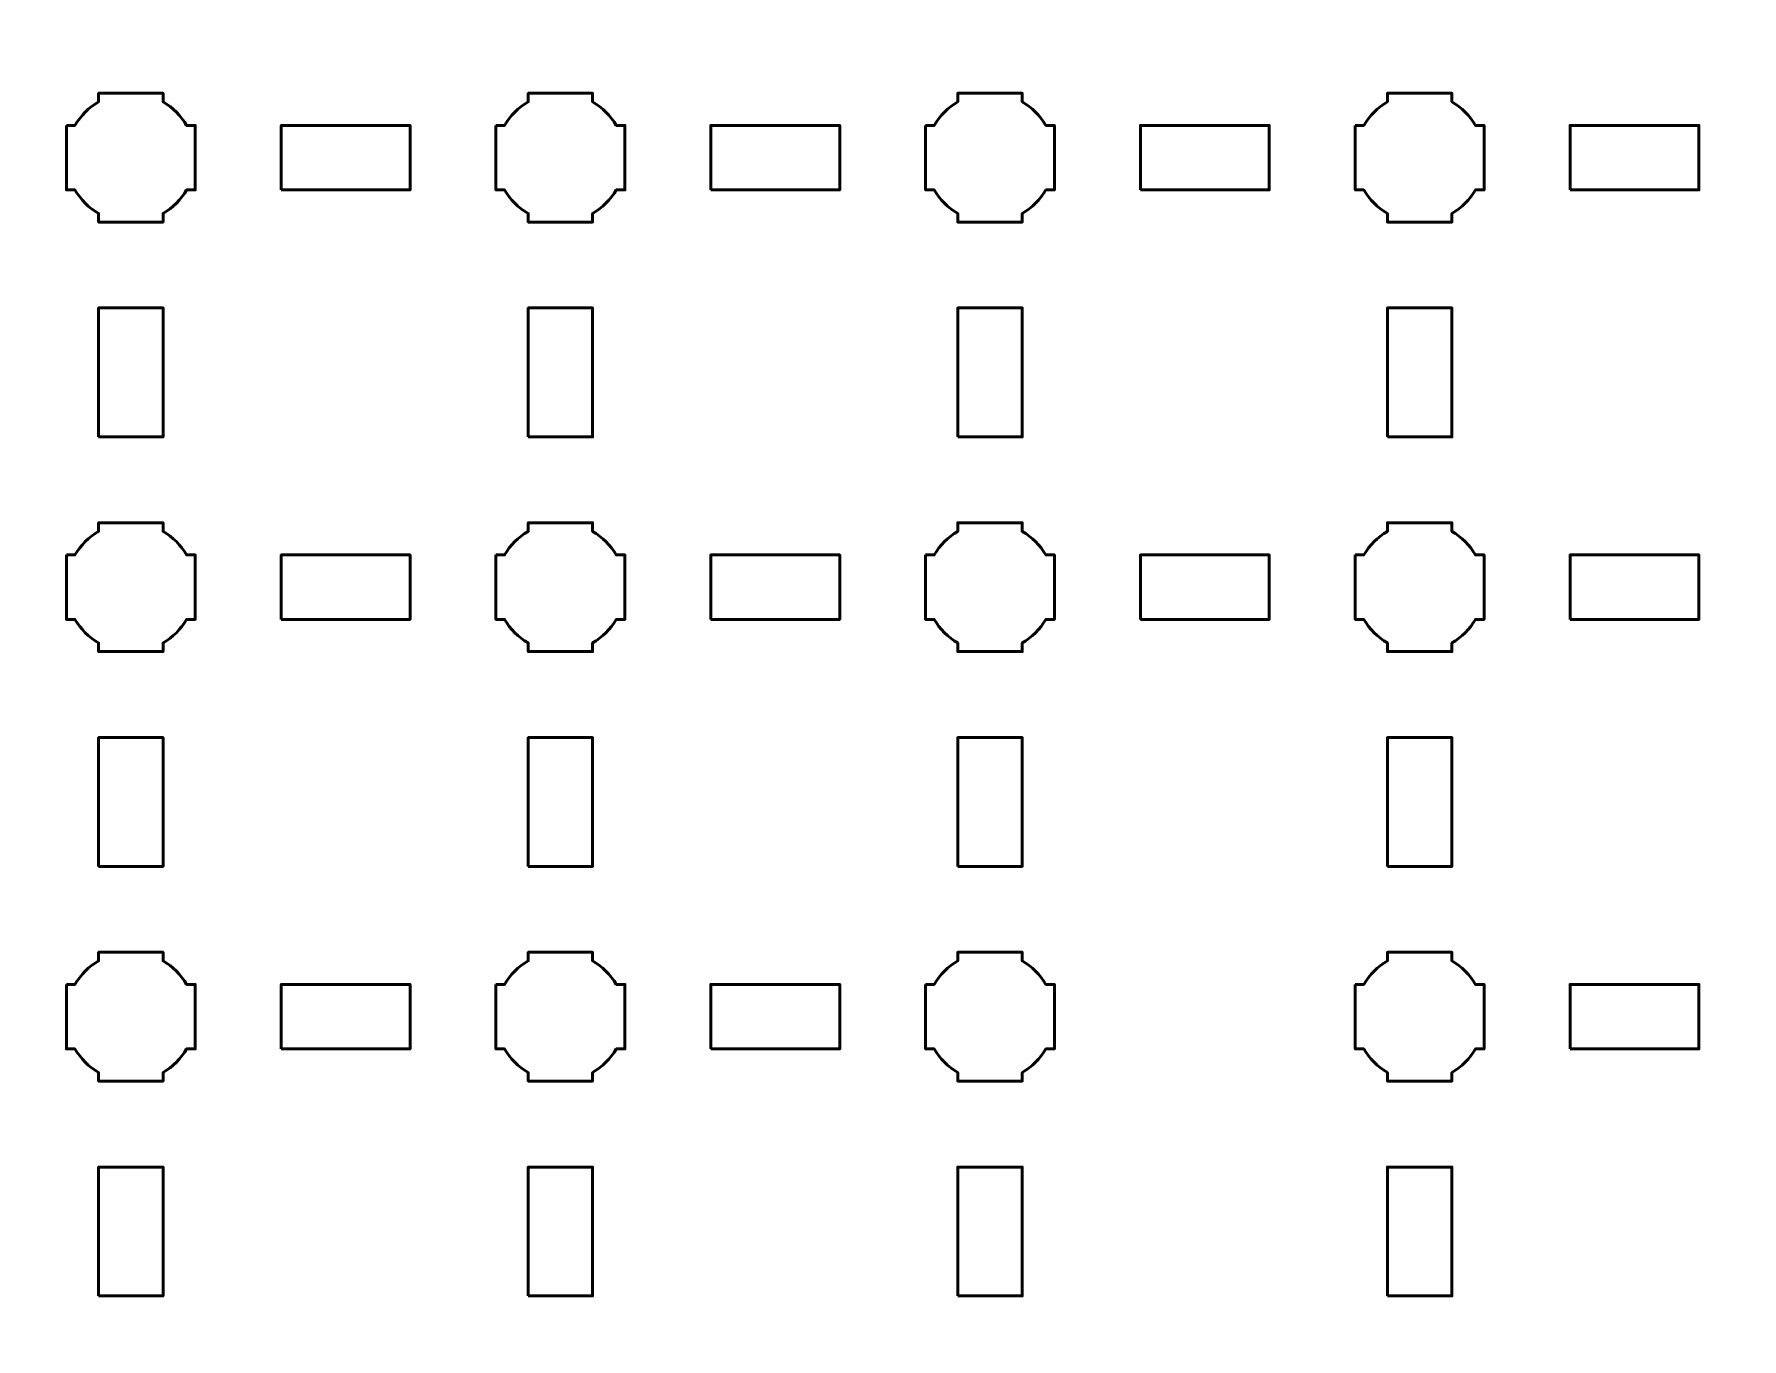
# Model space of a CAD drawing. Header units: centimetres. Extents: x -40.1 to 19.1, y -39.5 to 9.8.
# Drawn here: x -3.95 to 4, y -2.35 to 3.73 of the extents above; entities that cross this region are included whole.
import ezdxf

# ---------------------------------------------------------------- set-up
doc = ezdxf.new("R2010")
doc.units = ezdxf.units.CM
doc.header["$MEASUREMENT"] = 0
doc.layers.add('Layer 1', color=7, linetype='Continuous')

msp = doc.modelspace()

# ---------------------------------------------------------------- linework, layer by layer
at = {"layer": 'Layer 1', "lineweight": 53}
for points in [[(-2.8, 3), (-2.2, 3), (-2.2, 3.3), (-2.8, 3.3), (-2.8, 3)], [(-0.8, 3), (-0.2, 3), (-0.2, 3.3), (-0.8, 3.3), (-0.8, 3)], [(1.2, 3), (1.8, 3), (1.8, 3.3), (1.2, 3.3), (1.2, 3)], [(3.2, 3), (3.8, 3), (3.8, 3.3), (3.2, 3.3), (3.2, 3)], [(-3.65, 1.85), (-3.35, 1.85), (-3.35, 2.45), (-3.65, 2.45), (-3.65, 1.85)], [(-1.65, 1.85), (-1.35, 1.85), (-1.35, 2.45), (-1.65, 2.45), (-1.65, 1.85)], [(0.35, 1.85), (0.65, 1.85), (0.65, 2.45), (0.35, 2.45), (0.35, 1.85)], [(2.35, 1.85), (2.65, 1.85), (2.65, 2.45), (2.35, 2.45), (2.35, 1.85)], [(-2.8, 1), (-2.2, 1), (-2.2, 1.3), (-2.8, 1.3), (-2.8, 1)], [(-0.8, 1), (-0.2, 1), (-0.2, 1.3), (-0.8, 1.3), (-0.8, 1)], [(1.2, 1), (1.8, 1), (1.8, 1.3), (1.2, 1.3), (1.2, 1)], [(3.2, 1), (3.8, 1), (3.8, 1.3), (3.2, 1.3), (3.2, 1)], [(-3.65, -0.15), (-3.35, -0.15), (-3.35, 0.45), (-3.65, 0.45), (-3.65, -0.15)], [(-1.65, -0.15), (-1.35, -0.15), (-1.35, 0.45), (-1.65, 0.45), (-1.65, -0.15)], [(0.35, -0.15), (0.65, -0.15), (0.65, 0.45), (0.35, 0.45), (0.35, -0.15)], [(2.35, -0.15), (2.65, -0.15), (2.65, 0.45), (2.35, 0.45), (2.35, -0.15)], [(-2.8, -1), (-2.2, -1), (-2.2, -0.7), (-2.8, -0.7), (-2.8, -1)], [(-0.8, -1), (-0.2, -1), (-0.2, -0.7), (-0.8, -0.7), (-0.8, -1)], [(3.2, -1), (3.8, -1), (3.8, -0.7), (3.2, -0.7), (3.2, -1)], [(-3.65, -2.15), (-3.35, -2.15), (-3.35, -1.55), (-3.65, -1.55), (-3.65, -2.15)], [(-1.65, -2.15), (-1.35, -2.15), (-1.35, -1.55), (-1.65, -1.55), (-1.65, -2.15)], [(0.35, -2.15), (0.65, -2.15), (0.65, -1.55), (0.35, -1.55), (0.35, -2.15)], [(2.35, -2.15), (2.65, -2.15), (2.65, -1.55), (2.35, -1.55), (2.35, -2.15)]]:
    msp.add_lwpolyline(points, close=True, dxfattribs=at)
for points, knots in [([(-40.15, -39), (-40.15, -39), (-40.15, 9.3), (-40.15, 9.3), (-40.15, 9.3), (-40.15, 9.57609), (-39.92609, 9.8), (-39.65, 9.8), (-39.65, 9.8), (-39.65, 9.8), (18.65, 9.8), (18.65, 9.8), (18.65, 9.8), (18.92609, 9.8), (19.15, 9.57609), (19.15, 9.3), (19.15, 9.3), (19.15, 9.3), (19.15, -39), (19.15, -39), (19.15, -39), (19.15, -39.27609), (18.92609, -39.5), (18.65, -39.5), (18.65, -39.5), (18.65, -39.5), (-39.65, -39.5), (-39.65, -39.5), (-39.65, -39.5), (-39.92609, -39.5), (-40.15, -39.27609), (-40.15, -39)], [0, 0, 0, 0, 0.125, 0.125, 0.125, 0.125, 0.25, 0.25, 0.25, 0.25, 0.375, 0.375, 0.375, 0.375, 0.5, 0.5, 0.5, 0.5, 0.625, 0.625, 0.625, 0.625, 0.75, 0.75, 0.75, 0.75, 0.875, 0.875, 0.875, 0.875, 1, 1, 1, 1]), ([(-3.8, 3.3), (-3.8, 3.3), (-3.75985, 3.3), (-3.75985, 3.3), (-3.75985, 3.3), (-3.7335, 3.34553), (-3.69553, 3.3835), (-3.65, 3.40985), (-3.65, 3.40985), (-3.65, 3.40985), (-3.65, 3.45), (-3.65, 3.45), (-3.65, 3.45), (-3.65, 3.45), (-3.5, 3.45), (-3.5, 3.45), (-3.5, 3.45), (-3.5, 3.45), (-3.35, 3.45), (-3.35, 3.45), (-3.35, 3.45), (-3.35, 3.45), (-3.35, 3.40985), (-3.35, 3.40985), (-3.35, 3.40985), (-3.30447, 3.3835), (-3.2665, 3.34553), (-3.24015, 3.3), (-3.24015, 3.3), (-3.24015, 3.3), (-3.2, 3.3), (-3.2, 3.3), (-3.2, 3.3), (-3.2, 3.3), (-3.2, 3.15), (-3.2, 3.15), (-3.2, 3.15), (-3.2, 3.15), (-3.2, 3), (-3.2, 3), (-3.2, 3), (-3.2, 3), (-3.24015, 3), (-3.24015, 3), (-3.24015, 3), (-3.2665, 2.95447), (-3.30447, 2.9165), (-3.35, 2.89015), (-3.35, 2.89015), (-3.35, 2.89015), (-3.35, 2.85), (-3.35, 2.85), (-3.35, 2.85), (-3.35, 2.85), (-3.5, 2.85), (-3.5, 2.85), (-3.5, 2.85), (-3.5, 2.85), (-3.65, 2.85), (-3.65, 2.85), (-3.65, 2.85), (-3.65, 2.85), (-3.65, 2.89015), (-3.65, 2.89015), (-3.65, 2.89015), (-3.69553, 2.9165), (-3.7335, 2.95447), (-3.75985, 3), (-3.75985, 3), (-3.75985, 3), (-3.8, 3), (-3.8, 3), (-3.8, 3), (-3.8, 3), (-3.8, 3.15), (-3.8, 3.15), (-3.8, 3.15), (-3.8, 3.15), (-3.8, 3.3), (-3.8, 3.3)], [0, 0, 0, 0, 0.05, 0.05, 0.05, 0.05, 0.1, 0.1, 0.1, 0.1, 0.15, 0.15, 0.15, 0.15, 0.2, 0.2, 0.2, 0.2, 0.25, 0.25, 0.25, 0.25, 0.3, 0.3, 0.3, 0.3, 0.35, 0.35, 0.35, 0.35, 0.4, 0.4, 0.4, 0.4, 0.45, 0.45, 0.45, 0.45, 0.5, 0.5, 0.5, 0.5, 0.55, 0.55, 0.55, 0.55, 0.6, 0.6, 0.6, 0.6, 0.65, 0.65, 0.65, 0.65, 0.7, 0.7, 0.7, 0.7, 0.75, 0.75, 0.75, 0.75, 0.8, 0.8, 0.8, 0.8, 0.85, 0.85, 0.85, 0.85, 0.9, 0.9, 0.9, 0.9, 0.95, 0.95, 0.95, 0.95, 1, 1, 1, 1]), ([(-1.8, 3.3), (-1.8, 3.3), (-1.75985, 3.3), (-1.75985, 3.3), (-1.75985, 3.3), (-1.7335, 3.34553), (-1.69553, 3.3835), (-1.65, 3.40985), (-1.65, 3.40985), (-1.65, 3.40985), (-1.65, 3.45), (-1.65, 3.45), (-1.65, 3.45), (-1.65, 3.45), (-1.5, 3.45), (-1.5, 3.45), (-1.5, 3.45), (-1.5, 3.45), (-1.35, 3.45), (-1.35, 3.45), (-1.35, 3.45), (-1.35, 3.45), (-1.35, 3.40985), (-1.35, 3.40985), (-1.35, 3.40985), (-1.30447, 3.3835), (-1.2665, 3.34553), (-1.24015, 3.3), (-1.24015, 3.3), (-1.24015, 3.3), (-1.2, 3.3), (-1.2, 3.3), (-1.2, 3.3), (-1.2, 3.3), (-1.2, 3.15), (-1.2, 3.15), (-1.2, 3.15), (-1.2, 3.15), (-1.2, 3), (-1.2, 3), (-1.2, 3), (-1.2, 3), (-1.24015, 3), (-1.24015, 3), (-1.24015, 3), (-1.2665, 2.95447), (-1.30447, 2.9165), (-1.35, 2.89015), (-1.35, 2.89015), (-1.35, 2.89015), (-1.35, 2.85), (-1.35, 2.85), (-1.35, 2.85), (-1.35, 2.85), (-1.5, 2.85), (-1.5, 2.85), (-1.5, 2.85), (-1.5, 2.85), (-1.65, 2.85), (-1.65, 2.85), (-1.65, 2.85), (-1.65, 2.85), (-1.65, 2.89015), (-1.65, 2.89015), (-1.65, 2.89015), (-1.69553, 2.9165), (-1.7335, 2.95447), (-1.75985, 3), (-1.75985, 3), (-1.75985, 3), (-1.8, 3), (-1.8, 3), (-1.8, 3), (-1.8, 3), (-1.8, 3.15), (-1.8, 3.15), (-1.8, 3.15), (-1.8, 3.15), (-1.8, 3.3), (-1.8, 3.3)], [0, 0, 0, 0, 0.05, 0.05, 0.05, 0.05, 0.1, 0.1, 0.1, 0.1, 0.15, 0.15, 0.15, 0.15, 0.2, 0.2, 0.2, 0.2, 0.25, 0.25, 0.25, 0.25, 0.3, 0.3, 0.3, 0.3, 0.35, 0.35, 0.35, 0.35, 0.4, 0.4, 0.4, 0.4, 0.45, 0.45, 0.45, 0.45, 0.5, 0.5, 0.5, 0.5, 0.55, 0.55, 0.55, 0.55, 0.6, 0.6, 0.6, 0.6, 0.65, 0.65, 0.65, 0.65, 0.7, 0.7, 0.7, 0.7, 0.75, 0.75, 0.75, 0.75, 0.8, 0.8, 0.8, 0.8, 0.85, 0.85, 0.85, 0.85, 0.9, 0.9, 0.9, 0.9, 0.95, 0.95, 0.95, 0.95, 1, 1, 1, 1]), ([(0.2, 3.3), (0.2, 3.3), (0.24015, 3.3), (0.24015, 3.3), (0.24015, 3.3), (0.2665, 3.34553), (0.30447, 3.3835), (0.35, 3.40985), (0.35, 3.40985), (0.35, 3.40985), (0.35, 3.45), (0.35, 3.45), (0.35, 3.45), (0.35, 3.45), (0.5, 3.45), (0.5, 3.45), (0.5, 3.45), (0.5, 3.45), (0.65, 3.45), (0.65, 3.45), (0.65, 3.45), (0.65, 3.45), (0.65, 3.40985), (0.65, 3.40985), (0.65, 3.40985), (0.69553, 3.3835), (0.7335, 3.34553), (0.75985, 3.3), (0.75985, 3.3), (0.75985, 3.3), (0.8, 3.3), (0.8, 3.3), (0.8, 3.3), (0.8, 3.3), (0.8, 3.15), (0.8, 3.15), (0.8, 3.15), (0.8, 3.15), (0.8, 3), (0.8, 3), (0.8, 3), (0.8, 3), (0.75985, 3), (0.75985, 3), (0.75985, 3), (0.7335, 2.95447), (0.69553, 2.9165), (0.65, 2.89015), (0.65, 2.89015), (0.65, 2.89015), (0.65, 2.85), (0.65, 2.85), (0.65, 2.85), (0.65, 2.85), (0.5, 2.85), (0.5, 2.85), (0.5, 2.85), (0.5, 2.85), (0.35, 2.85), (0.35, 2.85), (0.35, 2.85), (0.35, 2.85), (0.35, 2.89015), (0.35, 2.89015), (0.35, 2.89015), (0.30447, 2.9165), (0.2665, 2.95447), (0.24015, 3), (0.24015, 3), (0.24015, 3), (0.2, 3), (0.2, 3), (0.2, 3), (0.2, 3), (0.2, 3.15), (0.2, 3.15), (0.2, 3.15), (0.2, 3.15), (0.2, 3.3), (0.2, 3.3)], [0, 0, 0, 0, 0.05, 0.05, 0.05, 0.05, 0.1, 0.1, 0.1, 0.1, 0.15, 0.15, 0.15, 0.15, 0.2, 0.2, 0.2, 0.2, 0.25, 0.25, 0.25, 0.25, 0.3, 0.3, 0.3, 0.3, 0.35, 0.35, 0.35, 0.35, 0.4, 0.4, 0.4, 0.4, 0.45, 0.45, 0.45, 0.45, 0.5, 0.5, 0.5, 0.5, 0.55, 0.55, 0.55, 0.55, 0.6, 0.6, 0.6, 0.6, 0.65, 0.65, 0.65, 0.65, 0.7, 0.7, 0.7, 0.7, 0.75, 0.75, 0.75, 0.75, 0.8, 0.8, 0.8, 0.8, 0.85, 0.85, 0.85, 0.85, 0.9, 0.9, 0.9, 0.9, 0.95, 0.95, 0.95, 0.95, 1, 1, 1, 1]), ([(2.2, 3.3), (2.2, 3.3), (2.24015, 3.3), (2.24015, 3.3), (2.24015, 3.3), (2.2665, 3.34553), (2.30447, 3.3835), (2.35, 3.40985), (2.35, 3.40985), (2.35, 3.40985), (2.35, 3.45), (2.35, 3.45), (2.35, 3.45), (2.35, 3.45), (2.5, 3.45), (2.5, 3.45), (2.5, 3.45), (2.5, 3.45), (2.65, 3.45), (2.65, 3.45), (2.65, 3.45), (2.65, 3.45), (2.65, 3.40985), (2.65, 3.40985), (2.65, 3.40985), (2.69553, 3.3835), (2.7335, 3.34553), (2.75985, 3.3), (2.75985, 3.3), (2.75985, 3.3), (2.8, 3.3), (2.8, 3.3), (2.8, 3.3), (2.8, 3.3), (2.8, 3.15), (2.8, 3.15), (2.8, 3.15), (2.8, 3.15), (2.8, 3), (2.8, 3), (2.8, 3), (2.8, 3), (2.75985, 3), (2.75985, 3), (2.75985, 3), (2.7335, 2.95447), (2.69553, 2.9165), (2.65, 2.89015), (2.65, 2.89015), (2.65, 2.89015), (2.65, 2.85), (2.65, 2.85), (2.65, 2.85), (2.65, 2.85), (2.5, 2.85), (2.5, 2.85), (2.5, 2.85), (2.5, 2.85), (2.35, 2.85), (2.35, 2.85), (2.35, 2.85), (2.35, 2.85), (2.35, 2.89015), (2.35, 2.89015), (2.35, 2.89015), (2.30447, 2.9165), (2.2665, 2.95447), (2.24015, 3), (2.24015, 3), (2.24015, 3), (2.2, 3), (2.2, 3), (2.2, 3), (2.2, 3), (2.2, 3.15), (2.2, 3.15), (2.2, 3.15), (2.2, 3.15), (2.2, 3.3), (2.2, 3.3)], [0, 0, 0, 0, 0.05, 0.05, 0.05, 0.05, 0.1, 0.1, 0.1, 0.1, 0.15, 0.15, 0.15, 0.15, 0.2, 0.2, 0.2, 0.2, 0.25, 0.25, 0.25, 0.25, 0.3, 0.3, 0.3, 0.3, 0.35, 0.35, 0.35, 0.35, 0.4, 0.4, 0.4, 0.4, 0.45, 0.45, 0.45, 0.45, 0.5, 0.5, 0.5, 0.5, 0.55, 0.55, 0.55, 0.55, 0.6, 0.6, 0.6, 0.6, 0.65, 0.65, 0.65, 0.65, 0.7, 0.7, 0.7, 0.7, 0.75, 0.75, 0.75, 0.75, 0.8, 0.8, 0.8, 0.8, 0.85, 0.85, 0.85, 0.85, 0.9, 0.9, 0.9, 0.9, 0.95, 0.95, 0.95, 0.95, 1, 1, 1, 1]), ([(-3.8, 1.3), (-3.8, 1.3), (-3.75985, 1.3), (-3.75985, 1.3), (-3.75985, 1.3), (-3.7335, 1.34553), (-3.69553, 1.3835), (-3.65, 1.40985), (-3.65, 1.40985), (-3.65, 1.40985), (-3.65, 1.45), (-3.65, 1.45), (-3.65, 1.45), (-3.65, 1.45), (-3.5, 1.45), (-3.5, 1.45), (-3.5, 1.45), (-3.5, 1.45), (-3.35, 1.45), (-3.35, 1.45), (-3.35, 1.45), (-3.35, 1.45), (-3.35, 1.40985), (-3.35, 1.40985), (-3.35, 1.40985), (-3.30447, 1.3835), (-3.2665, 1.34553), (-3.24015, 1.3), (-3.24015, 1.3), (-3.24015, 1.3), (-3.2, 1.3), (-3.2, 1.3), (-3.2, 1.3), (-3.2, 1.3), (-3.2, 1.15), (-3.2, 1.15), (-3.2, 1.15), (-3.2, 1.15), (-3.2, 1), (-3.2, 1), (-3.2, 1), (-3.2, 1), (-3.24015, 1), (-3.24015, 1), (-3.24015, 1), (-3.2665, 0.95447), (-3.30447, 0.9165), (-3.35, 0.89015), (-3.35, 0.89015), (-3.35, 0.89015), (-3.35, 0.85), (-3.35, 0.85), (-3.35, 0.85), (-3.35, 0.85), (-3.5, 0.85), (-3.5, 0.85), (-3.5, 0.85), (-3.5, 0.85), (-3.65, 0.85), (-3.65, 0.85), (-3.65, 0.85), (-3.65, 0.85), (-3.65, 0.89015), (-3.65, 0.89015), (-3.65, 0.89015), (-3.69553, 0.9165), (-3.7335, 0.95447), (-3.75985, 1), (-3.75985, 1), (-3.75985, 1), (-3.8, 1), (-3.8, 1), (-3.8, 1), (-3.8, 1), (-3.8, 1.15), (-3.8, 1.15), (-3.8, 1.15), (-3.8, 1.15), (-3.8, 1.3), (-3.8, 1.3)], [0, 0, 0, 0, 0.05, 0.05, 0.05, 0.05, 0.1, 0.1, 0.1, 0.1, 0.15, 0.15, 0.15, 0.15, 0.2, 0.2, 0.2, 0.2, 0.25, 0.25, 0.25, 0.25, 0.3, 0.3, 0.3, 0.3, 0.35, 0.35, 0.35, 0.35, 0.4, 0.4, 0.4, 0.4, 0.45, 0.45, 0.45, 0.45, 0.5, 0.5, 0.5, 0.5, 0.55, 0.55, 0.55, 0.55, 0.6, 0.6, 0.6, 0.6, 0.65, 0.65, 0.65, 0.65, 0.7, 0.7, 0.7, 0.7, 0.75, 0.75, 0.75, 0.75, 0.8, 0.8, 0.8, 0.8, 0.85, 0.85, 0.85, 0.85, 0.9, 0.9, 0.9, 0.9, 0.95, 0.95, 0.95, 0.95, 1, 1, 1, 1]), ([(-1.8, 1.3), (-1.8, 1.3), (-1.75985, 1.3), (-1.75985, 1.3), (-1.75985, 1.3), (-1.7335, 1.34553), (-1.69553, 1.3835), (-1.65, 1.40985), (-1.65, 1.40985), (-1.65, 1.40985), (-1.65, 1.45), (-1.65, 1.45), (-1.65, 1.45), (-1.65, 1.45), (-1.5, 1.45), (-1.5, 1.45), (-1.5, 1.45), (-1.5, 1.45), (-1.35, 1.45), (-1.35, 1.45), (-1.35, 1.45), (-1.35, 1.45), (-1.35, 1.40985), (-1.35, 1.40985), (-1.35, 1.40985), (-1.30447, 1.3835), (-1.2665, 1.34553), (-1.24015, 1.3), (-1.24015, 1.3), (-1.24015, 1.3), (-1.2, 1.3), (-1.2, 1.3), (-1.2, 1.3), (-1.2, 1.3), (-1.2, 1.15), (-1.2, 1.15), (-1.2, 1.15), (-1.2, 1.15), (-1.2, 1), (-1.2, 1), (-1.2, 1), (-1.2, 1), (-1.24015, 1), (-1.24015, 1), (-1.24015, 1), (-1.2665, 0.95447), (-1.30447, 0.9165), (-1.35, 0.89015), (-1.35, 0.89015), (-1.35, 0.89015), (-1.35, 0.85), (-1.35, 0.85), (-1.35, 0.85), (-1.35, 0.85), (-1.5, 0.85), (-1.5, 0.85), (-1.5, 0.85), (-1.5, 0.85), (-1.65, 0.85), (-1.65, 0.85), (-1.65, 0.85), (-1.65, 0.85), (-1.65, 0.89015), (-1.65, 0.89015), (-1.65, 0.89015), (-1.69553, 0.9165), (-1.7335, 0.95447), (-1.75985, 1), (-1.75985, 1), (-1.75985, 1), (-1.8, 1), (-1.8, 1), (-1.8, 1), (-1.8, 1), (-1.8, 1.15), (-1.8, 1.15), (-1.8, 1.15), (-1.8, 1.15), (-1.8, 1.3), (-1.8, 1.3)], [0, 0, 0, 0, 0.05, 0.05, 0.05, 0.05, 0.1, 0.1, 0.1, 0.1, 0.15, 0.15, 0.15, 0.15, 0.2, 0.2, 0.2, 0.2, 0.25, 0.25, 0.25, 0.25, 0.3, 0.3, 0.3, 0.3, 0.35, 0.35, 0.35, 0.35, 0.4, 0.4, 0.4, 0.4, 0.45, 0.45, 0.45, 0.45, 0.5, 0.5, 0.5, 0.5, 0.55, 0.55, 0.55, 0.55, 0.6, 0.6, 0.6, 0.6, 0.65, 0.65, 0.65, 0.65, 0.7, 0.7, 0.7, 0.7, 0.75, 0.75, 0.75, 0.75, 0.8, 0.8, 0.8, 0.8, 0.85, 0.85, 0.85, 0.85, 0.9, 0.9, 0.9, 0.9, 0.95, 0.95, 0.95, 0.95, 1, 1, 1, 1]), ([(0.2, 1.3), (0.2, 1.3), (0.24015, 1.3), (0.24015, 1.3), (0.24015, 1.3), (0.2665, 1.34553), (0.30447, 1.3835), (0.35, 1.40985), (0.35, 1.40985), (0.35, 1.40985), (0.35, 1.45), (0.35, 1.45), (0.35, 1.45), (0.35, 1.45), (0.5, 1.45), (0.5, 1.45), (0.5, 1.45), (0.5, 1.45), (0.65, 1.45), (0.65, 1.45), (0.65, 1.45), (0.65, 1.45), (0.65, 1.40985), (0.65, 1.40985), (0.65, 1.40985), (0.69553, 1.3835), (0.7335, 1.34553), (0.75985, 1.3), (0.75985, 1.3), (0.75985, 1.3), (0.8, 1.3), (0.8, 1.3), (0.8, 1.3), (0.8, 1.3), (0.8, 1.15), (0.8, 1.15), (0.8, 1.15), (0.8, 1.15), (0.8, 1), (0.8, 1), (0.8, 1), (0.8, 1), (0.75985, 1), (0.75985, 1), (0.75985, 1), (0.7335, 0.95447), (0.69553, 0.9165), (0.65, 0.89015), (0.65, 0.89015), (0.65, 0.89015), (0.65, 0.85), (0.65, 0.85), (0.65, 0.85), (0.65, 0.85), (0.5, 0.85), (0.5, 0.85), (0.5, 0.85), (0.5, 0.85), (0.35, 0.85), (0.35, 0.85), (0.35, 0.85), (0.35, 0.85), (0.35, 0.89015), (0.35, 0.89015), (0.35, 0.89015), (0.30447, 0.9165), (0.2665, 0.95447), (0.24015, 1), (0.24015, 1), (0.24015, 1), (0.2, 1), (0.2, 1), (0.2, 1), (0.2, 1), (0.2, 1.15), (0.2, 1.15), (0.2, 1.15), (0.2, 1.15), (0.2, 1.3), (0.2, 1.3)], [0, 0, 0, 0, 0.05, 0.05, 0.05, 0.05, 0.1, 0.1, 0.1, 0.1, 0.15, 0.15, 0.15, 0.15, 0.2, 0.2, 0.2, 0.2, 0.25, 0.25, 0.25, 0.25, 0.3, 0.3, 0.3, 0.3, 0.35, 0.35, 0.35, 0.35, 0.4, 0.4, 0.4, 0.4, 0.45, 0.45, 0.45, 0.45, 0.5, 0.5, 0.5, 0.5, 0.55, 0.55, 0.55, 0.55, 0.6, 0.6, 0.6, 0.6, 0.65, 0.65, 0.65, 0.65, 0.7, 0.7, 0.7, 0.7, 0.75, 0.75, 0.75, 0.75, 0.8, 0.8, 0.8, 0.8, 0.85, 0.85, 0.85, 0.85, 0.9, 0.9, 0.9, 0.9, 0.95, 0.95, 0.95, 0.95, 1, 1, 1, 1]), ([(2.2, 1.3), (2.2, 1.3), (2.24015, 1.3), (2.24015, 1.3), (2.24015, 1.3), (2.2665, 1.34553), (2.30447, 1.3835), (2.35, 1.40985), (2.35, 1.40985), (2.35, 1.40985), (2.35, 1.45), (2.35, 1.45), (2.35, 1.45), (2.35, 1.45), (2.5, 1.45), (2.5, 1.45), (2.5, 1.45), (2.5, 1.45), (2.65, 1.45), (2.65, 1.45), (2.65, 1.45), (2.65, 1.45), (2.65, 1.40985), (2.65, 1.40985), (2.65, 1.40985), (2.69553, 1.3835), (2.7335, 1.34553), (2.75985, 1.3), (2.75985, 1.3), (2.75985, 1.3), (2.8, 1.3), (2.8, 1.3), (2.8, 1.3), (2.8, 1.3), (2.8, 1.15), (2.8, 1.15), (2.8, 1.15), (2.8, 1.15), (2.8, 1), (2.8, 1), (2.8, 1), (2.8, 1), (2.75985, 1), (2.75985, 1), (2.75985, 1), (2.7335, 0.95447), (2.69553, 0.9165), (2.65, 0.89015), (2.65, 0.89015), (2.65, 0.89015), (2.65, 0.85), (2.65, 0.85), (2.65, 0.85), (2.65, 0.85), (2.5, 0.85), (2.5, 0.85), (2.5, 0.85), (2.5, 0.85), (2.35, 0.85), (2.35, 0.85), (2.35, 0.85), (2.35, 0.85), (2.35, 0.89015), (2.35, 0.89015), (2.35, 0.89015), (2.30447, 0.9165), (2.2665, 0.95447), (2.24015, 1), (2.24015, 1), (2.24015, 1), (2.2, 1), (2.2, 1), (2.2, 1), (2.2, 1), (2.2, 1.15), (2.2, 1.15), (2.2, 1.15), (2.2, 1.15), (2.2, 1.3), (2.2, 1.3)], [0, 0, 0, 0, 0.05, 0.05, 0.05, 0.05, 0.1, 0.1, 0.1, 0.1, 0.15, 0.15, 0.15, 0.15, 0.2, 0.2, 0.2, 0.2, 0.25, 0.25, 0.25, 0.25, 0.3, 0.3, 0.3, 0.3, 0.35, 0.35, 0.35, 0.35, 0.4, 0.4, 0.4, 0.4, 0.45, 0.45, 0.45, 0.45, 0.5, 0.5, 0.5, 0.5, 0.55, 0.55, 0.55, 0.55, 0.6, 0.6, 0.6, 0.6, 0.65, 0.65, 0.65, 0.65, 0.7, 0.7, 0.7, 0.7, 0.75, 0.75, 0.75, 0.75, 0.8, 0.8, 0.8, 0.8, 0.85, 0.85, 0.85, 0.85, 0.9, 0.9, 0.9, 0.9, 0.95, 0.95, 0.95, 0.95, 1, 1, 1, 1]), ([(-3.8, -0.7), (-3.8, -0.7), (-3.75985, -0.7), (-3.75985, -0.7), (-3.75985, -0.7), (-3.7335, -0.65447), (-3.69553, -0.6165), (-3.65, -0.59015), (-3.65, -0.59015), (-3.65, -0.59015), (-3.65, -0.55), (-3.65, -0.55), (-3.65, -0.55), (-3.65, -0.55), (-3.5, -0.55), (-3.5, -0.55), (-3.5, -0.55), (-3.5, -0.55), (-3.35, -0.55), (-3.35, -0.55), (-3.35, -0.55), (-3.35, -0.55), (-3.35, -0.59015), (-3.35, -0.59015), (-3.35, -0.59015), (-3.30447, -0.6165), (-3.2665, -0.65447), (-3.24015, -0.7), (-3.24015, -0.7), (-3.24015, -0.7), (-3.2, -0.7), (-3.2, -0.7), (-3.2, -0.7), (-3.2, -0.7), (-3.2, -0.85), (-3.2, -0.85), (-3.2, -0.85), (-3.2, -0.85), (-3.2, -1), (-3.2, -1), (-3.2, -1), (-3.2, -1), (-3.24015, -1), (-3.24015, -1), (-3.24015, -1), (-3.2665, -1.04553), (-3.30447, -1.0835), (-3.35, -1.10985), (-3.35, -1.10985), (-3.35, -1.10985), (-3.35, -1.15), (-3.35, -1.15), (-3.35, -1.15), (-3.35, -1.15), (-3.5, -1.15), (-3.5, -1.15), (-3.5, -1.15), (-3.5, -1.15), (-3.65, -1.15), (-3.65, -1.15), (-3.65, -1.15), (-3.65, -1.15), (-3.65, -1.10985), (-3.65, -1.10985), (-3.65, -1.10985), (-3.69553, -1.0835), (-3.7335, -1.04553), (-3.75985, -1), (-3.75985, -1), (-3.75985, -1), (-3.8, -1), (-3.8, -1), (-3.8, -1), (-3.8, -1), (-3.8, -0.85), (-3.8, -0.85), (-3.8, -0.85), (-3.8, -0.85), (-3.8, -0.7), (-3.8, -0.7)], [0, 0, 0, 0, 0.05, 0.05, 0.05, 0.05, 0.1, 0.1, 0.1, 0.1, 0.15, 0.15, 0.15, 0.15, 0.2, 0.2, 0.2, 0.2, 0.25, 0.25, 0.25, 0.25, 0.3, 0.3, 0.3, 0.3, 0.35, 0.35, 0.35, 0.35, 0.4, 0.4, 0.4, 0.4, 0.45, 0.45, 0.45, 0.45, 0.5, 0.5, 0.5, 0.5, 0.55, 0.55, 0.55, 0.55, 0.6, 0.6, 0.6, 0.6, 0.65, 0.65, 0.65, 0.65, 0.7, 0.7, 0.7, 0.7, 0.75, 0.75, 0.75, 0.75, 0.8, 0.8, 0.8, 0.8, 0.85, 0.85, 0.85, 0.85, 0.9, 0.9, 0.9, 0.9, 0.95, 0.95, 0.95, 0.95, 1, 1, 1, 1]), ([(-1.8, -0.7), (-1.8, -0.7), (-1.75985, -0.7), (-1.75985, -0.7), (-1.75985, -0.7), (-1.7335, -0.65447), (-1.69553, -0.6165), (-1.65, -0.59015), (-1.65, -0.59015), (-1.65, -0.59015), (-1.65, -0.55), (-1.65, -0.55), (-1.65, -0.55), (-1.65, -0.55), (-1.5, -0.55), (-1.5, -0.55), (-1.5, -0.55), (-1.5, -0.55), (-1.35, -0.55), (-1.35, -0.55), (-1.35, -0.55), (-1.35, -0.55), (-1.35, -0.59015), (-1.35, -0.59015), (-1.35, -0.59015), (-1.30447, -0.6165), (-1.2665, -0.65447), (-1.24015, -0.7), (-1.24015, -0.7), (-1.24015, -0.7), (-1.2, -0.7), (-1.2, -0.7), (-1.2, -0.7), (-1.2, -0.7), (-1.2, -0.85), (-1.2, -0.85), (-1.2, -0.85), (-1.2, -0.85), (-1.2, -1), (-1.2, -1), (-1.2, -1), (-1.2, -1), (-1.24015, -1), (-1.24015, -1), (-1.24015, -1), (-1.2665, -1.04553), (-1.30447, -1.0835), (-1.35, -1.10985), (-1.35, -1.10985), (-1.35, -1.10985), (-1.35, -1.15), (-1.35, -1.15), (-1.35, -1.15), (-1.35, -1.15), (-1.5, -1.15), (-1.5, -1.15), (-1.5, -1.15), (-1.5, -1.15), (-1.65, -1.15), (-1.65, -1.15), (-1.65, -1.15), (-1.65, -1.15), (-1.65, -1.10985), (-1.65, -1.10985), (-1.65, -1.10985), (-1.69553, -1.0835), (-1.7335, -1.04553), (-1.75985, -1), (-1.75985, -1), (-1.75985, -1), (-1.8, -1), (-1.8, -1), (-1.8, -1), (-1.8, -1), (-1.8, -0.85), (-1.8, -0.85), (-1.8, -0.85), (-1.8, -0.85), (-1.8, -0.7), (-1.8, -0.7)], [0, 0, 0, 0, 0.05, 0.05, 0.05, 0.05, 0.1, 0.1, 0.1, 0.1, 0.15, 0.15, 0.15, 0.15, 0.2, 0.2, 0.2, 0.2, 0.25, 0.25, 0.25, 0.25, 0.3, 0.3, 0.3, 0.3, 0.35, 0.35, 0.35, 0.35, 0.4, 0.4, 0.4, 0.4, 0.45, 0.45, 0.45, 0.45, 0.5, 0.5, 0.5, 0.5, 0.55, 0.55, 0.55, 0.55, 0.6, 0.6, 0.6, 0.6, 0.65, 0.65, 0.65, 0.65, 0.7, 0.7, 0.7, 0.7, 0.75, 0.75, 0.75, 0.75, 0.8, 0.8, 0.8, 0.8, 0.85, 0.85, 0.85, 0.85, 0.9, 0.9, 0.9, 0.9, 0.95, 0.95, 0.95, 0.95, 1, 1, 1, 1]), ([(0.2, -0.7), (0.2, -0.7), (0.24015, -0.7), (0.24015, -0.7), (0.24015, -0.7), (0.2665, -0.65447), (0.30447, -0.6165), (0.35, -0.59015), (0.35, -0.59015), (0.35, -0.59015), (0.35, -0.55), (0.35, -0.55), (0.35, -0.55), (0.35, -0.55), (0.5, -0.55), (0.5, -0.55), (0.5, -0.55), (0.5, -0.55), (0.65, -0.55), (0.65, -0.55), (0.65, -0.55), (0.65, -0.55), (0.65, -0.59015), (0.65, -0.59015), (0.65, -0.59015), (0.69553, -0.6165), (0.7335, -0.65447), (0.75985, -0.7), (0.75985, -0.7), (0.75985, -0.7), (0.8, -0.7), (0.8, -0.7), (0.8, -0.7), (0.8, -0.7), (0.8, -0.85), (0.8, -0.85), (0.8, -0.85), (0.8, -0.85), (0.8, -1), (0.8, -1), (0.8, -1), (0.8, -1), (0.75985, -1), (0.75985, -1), (0.75985, -1), (0.7335, -1.04553), (0.69553, -1.0835), (0.65, -1.10985), (0.65, -1.10985), (0.65, -1.10985), (0.65, -1.15), (0.65, -1.15), (0.65, -1.15), (0.65, -1.15), (0.5, -1.15), (0.5, -1.15), (0.5, -1.15), (0.5, -1.15), (0.35, -1.15), (0.35, -1.15), (0.35, -1.15), (0.35, -1.15), (0.35, -1.10985), (0.35, -1.10985), (0.35, -1.10985), (0.30447, -1.0835), (0.2665, -1.04553), (0.24015, -1), (0.24015, -1), (0.24015, -1), (0.2, -1), (0.2, -1), (0.2, -1), (0.2, -1), (0.2, -0.85), (0.2, -0.85), (0.2, -0.85), (0.2, -0.85), (0.2, -0.7), (0.2, -0.7)], [0, 0, 0, 0, 0.05, 0.05, 0.05, 0.05, 0.1, 0.1, 0.1, 0.1, 0.15, 0.15, 0.15, 0.15, 0.2, 0.2, 0.2, 0.2, 0.25, 0.25, 0.25, 0.25, 0.3, 0.3, 0.3, 0.3, 0.35, 0.35, 0.35, 0.35, 0.4, 0.4, 0.4, 0.4, 0.45, 0.45, 0.45, 0.45, 0.5, 0.5, 0.5, 0.5, 0.55, 0.55, 0.55, 0.55, 0.6, 0.6, 0.6, 0.6, 0.65, 0.65, 0.65, 0.65, 0.7, 0.7, 0.7, 0.7, 0.75, 0.75, 0.75, 0.75, 0.8, 0.8, 0.8, 0.8, 0.85, 0.85, 0.85, 0.85, 0.9, 0.9, 0.9, 0.9, 0.95, 0.95, 0.95, 0.95, 1, 1, 1, 1]), ([(2.2, -0.7), (2.2, -0.7), (2.24015, -0.7), (2.24015, -0.7), (2.24015, -0.7), (2.2665, -0.65447), (2.30447, -0.6165), (2.35, -0.59015), (2.35, -0.59015), (2.35, -0.59015), (2.35, -0.55), (2.35, -0.55), (2.35, -0.55), (2.35, -0.55), (2.5, -0.55), (2.5, -0.55), (2.5, -0.55), (2.5, -0.55), (2.65, -0.55), (2.65, -0.55), (2.65, -0.55), (2.65, -0.55), (2.65, -0.59015), (2.65, -0.59015), (2.65, -0.59015), (2.69553, -0.6165), (2.7335, -0.65447), (2.75985, -0.7), (2.75985, -0.7), (2.75985, -0.7), (2.8, -0.7), (2.8, -0.7), (2.8, -0.7), (2.8, -0.7), (2.8, -0.85), (2.8, -0.85), (2.8, -0.85), (2.8, -0.85), (2.8, -1), (2.8, -1), (2.8, -1), (2.8, -1), (2.75985, -1), (2.75985, -1), (2.75985, -1), (2.7335, -1.04553), (2.69553, -1.0835), (2.65, -1.10985), (2.65, -1.10985), (2.65, -1.10985), (2.65, -1.15), (2.65, -1.15), (2.65, -1.15), (2.65, -1.15), (2.5, -1.15), (2.5, -1.15), (2.5, -1.15), (2.5, -1.15), (2.35, -1.15), (2.35, -1.15), (2.35, -1.15), (2.35, -1.15), (2.35, -1.10985), (2.35, -1.10985), (2.35, -1.10985), (2.30447, -1.0835), (2.2665, -1.04553), (2.24015, -1), (2.24015, -1), (2.24015, -1), (2.2, -1), (2.2, -1), (2.2, -1), (2.2, -1), (2.2, -0.85), (2.2, -0.85), (2.2, -0.85), (2.2, -0.85), (2.2, -0.7), (2.2, -0.7)], [0, 0, 0, 0, 0.05, 0.05, 0.05, 0.05, 0.1, 0.1, 0.1, 0.1, 0.15, 0.15, 0.15, 0.15, 0.2, 0.2, 0.2, 0.2, 0.25, 0.25, 0.25, 0.25, 0.3, 0.3, 0.3, 0.3, 0.35, 0.35, 0.35, 0.35, 0.4, 0.4, 0.4, 0.4, 0.45, 0.45, 0.45, 0.45, 0.5, 0.5, 0.5, 0.5, 0.55, 0.55, 0.55, 0.55, 0.6, 0.6, 0.6, 0.6, 0.65, 0.65, 0.65, 0.65, 0.7, 0.7, 0.7, 0.7, 0.75, 0.75, 0.75, 0.75, 0.8, 0.8, 0.8, 0.8, 0.85, 0.85, 0.85, 0.85, 0.9, 0.9, 0.9, 0.9, 0.95, 0.95, 0.95, 0.95, 1, 1, 1, 1])]:
    msp.add_open_spline(points, degree=3, knots=knots, dxfattribs=at)

doc.saveas('drawing.dxf')
